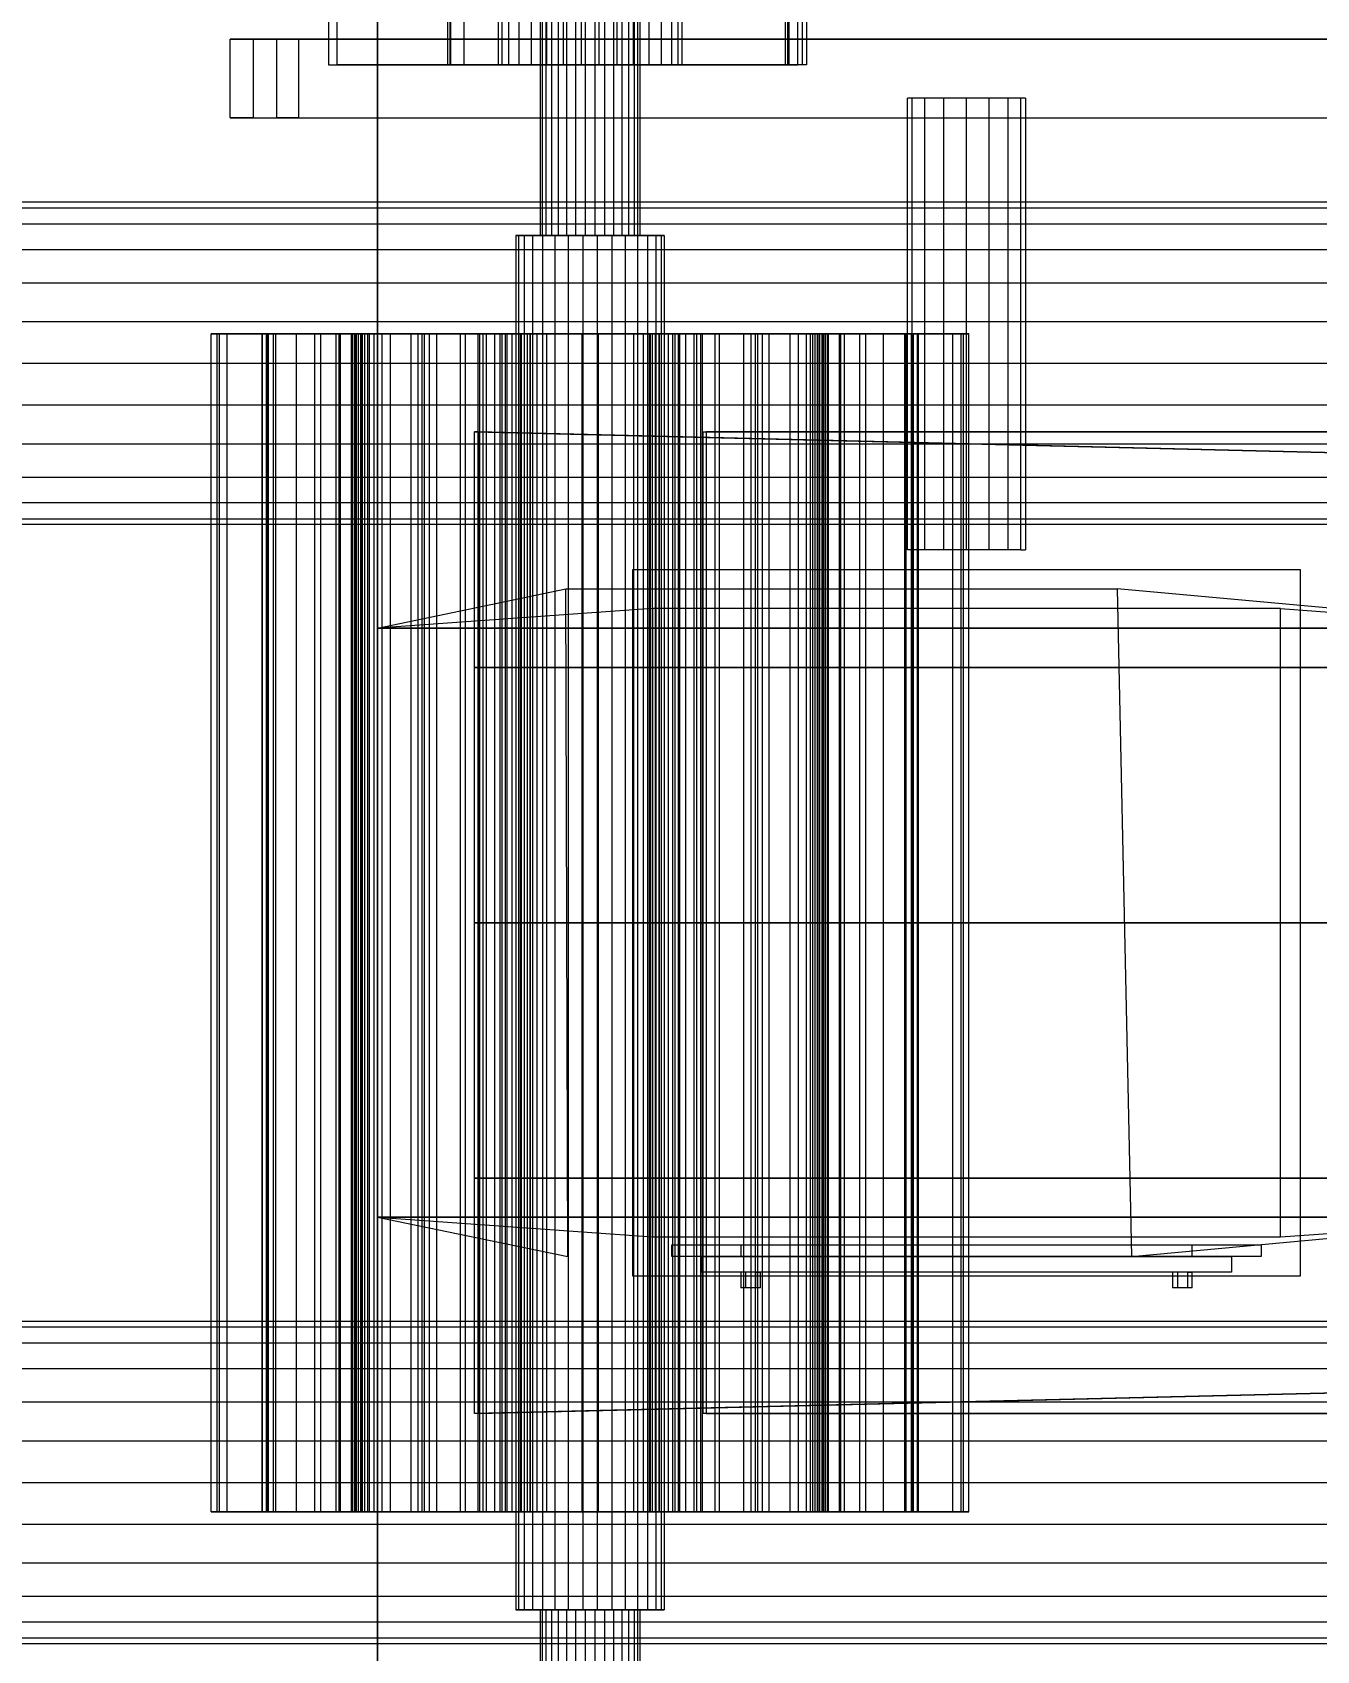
# Model space of a CAD drawing. Header units: millimetres. Extents: x -191664 to 191490, y -197311 to 10263.
# Drawn here: x 15994 to 16648, y -18371 to -17546 of the extents above; entities that cross this region are included whole.
import ezdxf

# ---------------------------------------------------------------- set-up
doc = ezdxf.new("R2010")
doc.units = ezdxf.units.MM
for name, color, linetype, lineweight in [('COTAS_INSTALACION_P', 30, 'Continuous', 0), ('superior_C02', 7, 'Continuous', 0), ('superior_mezcladora', 7, 'Continuous', 0), ('superior_mix-C02', 7, 'Continuous', 0)]:
    doc.layers.add(name, color=color, linetype=linetype, lineweight=lineweight)
doc.dimstyles.new('PLANTA_100', dxfattribs={"dimtxt": 250, "dimasz": 150, "dimexe": 150, "dimexo": 80, "dimgap": 100, "dimtad": 1, "dimtih": 1, "dimtoh": 1, "dimdec": 1, "dimdsep": 46, "dimcen": 0.09, "dimclrd": 1, "dimclre": 1, "dimclrt": 1, "dimadec": 0, "dimazin": 0, "dimtfac": 1, "dimtdec": 4, "dimtofl": 0, "dimtmove": 0, "dimatfit": 3, "dimfxl": 1, "dimtolj": 1, "dimtzin": 0, "dimarcsym": 0})

# ---------------------------------------------------------------- blocks, each defined once
blk = doc.blocks.new('*D5')
at = {"layer": 'COTAS_INSTALACION_P', "color": 1, "lineweight": -2, "transparency": 16777216}
for p, q in [((-1000, -18080), (-1000, -25850)), ((60117.12, -18080), (60117.12, -25850)), ((-850, -25700), (59967.12, -25700))]:
    blk.add_line(p, q, dxfattribs=at)
at = {"layer": 'COTAS_INSTALACION_P', "color": 1, "transparency": 16777216}
for points in [[(-850, -25675), (-850, -25725), (-1000, -25700)], [(59967.12, -25675), (59967.12, -25725), (60117.12, -25700)]]:
    blk.add_solid(points, dxfattribs=at)
at = {"layer": 'Defpoints', "color": 0, "transparency": 16777216}
for p in [(-1000, -18000), (60117.12, -18000), (60117.12, -25700)]:
    blk.add_point(p, dxfattribs=at)

msp = doc.modelspace()

# ---------------------------------------------------------------- linework, layer by layer
at = {"layer": 'superior_C02', "color": 9, "true_color": 0xb8c2c5}
for p, q in [((16252.38, -17500), (16252.38, -17650)), ((16253.38, -17500), (16253.38, -17650)), ((16255.25, -17500), (16255.25, -17650)), ((16258.09, -17500), (16258.09, -17650)), ((16261.55, -17500), (16261.55, -17650)), ((16265.79, -17500), (16265.79, -17650)), ((16270.31, -17500), (16270.31, -17650)), ((16275.32, -17500), (16275.32, -17650)), ((16280.21, -17500), (16280.21, -17650)), ((16285.22, -17500), (16285.22, -17650)), ((16289.74, -17500), (16289.74, -17650)), ((16293.98, -17500), (16293.98, -17650)), ((16297.44, -17500), (16297.44, -17650)), ((16300.28, -17500), (16300.28, -17650)), ((16302.15, -17650), (16302.15, -17500)), ((16303.15, -17500), (16303.15, -17650)), ((16241.42, -17650), (16239.94, -17650)), ((16239.94, -17650), (16244.21, -17650)), ((16239.94, -17650), (16239.94, -18350)), ((16248.44, -17650), (16241.42, -17650)), ((16241.42, -17650), (16241.42, -18350)), ((16244.21, -17650), (16253.6, -17650)), ((16244.21, -17650), (16244.21, -18350)), ((16259.92, -17650), (16248.44, -17650)), ((16248.44, -17650), (16248.44, -18350)), ((16255.25, -17650), (16252.38, -17650)), ((16252.38, -17650), (16253.38, -17650)), ((16253.38, -17650), (16258.09, -17650)), ((16253.6, -17650), (16266.66, -17650)), ((16253.6, -17650), (16253.6, -18350)), ((16261.55, -17650), (16255.25, -17650)), ((16258.09, -17650), (16265.79, -17650)), ((16274.12, -17650), (16259.92, -17650)), ((16259.92, -17650), (16259.92, -18350)), ((16270.31, -17650), (16261.55, -17650)), ((16265.79, -17650), (16275.32, -17650)), ((16266.66, -17650), (16281.41, -17650)), ((16266.66, -17650), (16266.66, -18350)), ((16280.21, -17650), (16270.31, -17650)), ((16288.87, -17650), (16274.12, -17650)), ((16274.12, -17650), (16274.12, -18350)), ((16275.32, -17650), (16285.22, -17650)), ((16289.74, -17650), (16280.21, -17650)), ((16281.41, -17650), (16295.61, -17650)), ((16281.41, -17650), (16281.41, -18350)), ((16285.22, -17650), (16293.98, -17650)), ((16301.93, -17650), (16288.87, -17650)), ((16288.87, -17650), (16288.87, -18350)), ((16297.44, -17650), (16289.74, -17650)), ((16293.98, -17650), (16300.28, -17650)), ((16295.61, -17650), (16307.09, -17650)), ((16295.61, -17650), (16295.61, -18350)), ((16302.15, -17650), (16297.44, -17650)), ((16300.28, -17650), (16303.15, -17650)), ((16311.31, -17650), (16301.93, -17650)), ((16301.93, -17650), (16301.93, -18350)), ((16303.15, -17650), (16302.15, -17650)), ((16307.09, -17650), (16314.11, -17650)), ((16307.09, -17650), (16307.09, -18350)), ((16315.59, -17650), (16311.31, -17650)), ((16311.31, -17650), (16311.31, -18350)), ((16314.11, -17650), (16315.59, -17650)), ((16314.11, -18350), (16314.11, -17650)), ((16315.59, -17650), (16315.59, -18350)), ((16244.21, -18350), (16239.94, -18350)), ((16239.94, -18350), (16241.42, -18350)), ((16241.42, -18350), (16248.44, -18350)), ((16253.6, -18350), (16244.21, -18350)), ((16248.44, -18350), (16259.92, -18350)), ((16253.38, -18350), (16252.38, -18350)), ((16252.38, -18350), (16255.25, -18350)), ((16252.38, -18350), (16252.38, -18500)), ((16258.09, -18350), (16253.38, -18350)), ((16253.38, -18350), (16253.38, -18500)), ((16266.66, -18350), (16253.6, -18350)), ((16255.25, -18350), (16261.55, -18350)), ((16255.25, -18350), (16255.25, -18500)), ((16265.79, -18350), (16258.09, -18350)), ((16258.09, -18350), (16258.09, -18500)), ((16259.92, -18350), (16274.12, -18350)), ((16261.55, -18350), (16270.31, -18350)), ((16261.55, -18350), (16261.55, -18500)), ((16275.32, -18350), (16265.79, -18350)), ((16265.79, -18350), (16265.79, -18500)), ((16281.41, -18350), (16266.66, -18350)), ((16270.31, -18350), (16280.21, -18350)), ((16270.31, -18350), (16270.31, -18500)), ((16274.12, -18350), (16288.87, -18350)), ((16285.22, -18350), (16275.32, -18350)), ((16275.32, -18350), (16275.32, -18500)), ((16280.21, -18350), (16289.74, -18350)), ((16280.21, -18350), (16280.21, -18500)), ((16295.61, -18350), (16281.41, -18350)), ((16293.98, -18350), (16285.22, -18350)), ((16285.22, -18350), (16285.22, -18500)), ((16288.87, -18350), (16301.93, -18350)), ((16289.74, -18350), (16297.44, -18350)), ((16289.74, -18350), (16289.74, -18500)), ((16300.28, -18350), (16293.98, -18350)), ((16293.98, -18350), (16293.98, -18500)), ((16307.09, -18350), (16295.61, -18350)), ((16297.44, -18350), (16302.15, -18350)), ((16297.44, -18350), (16297.44, -18500)), ((16303.15, -18350), (16300.28, -18350)), ((16300.28, -18350), (16300.28, -18500)), ((16301.93, -18350), (16311.31, -18350)), ((16302.15, -18350), (16303.15, -18350)), ((16302.15, -18500), (16302.15, -18350)), ((16303.15, -18350), (16303.15, -18500)), ((16314.11, -18350), (16307.09, -18350)), ((16311.31, -18350), (16315.59, -18350)), ((16315.59, -18350), (16314.11, -18350))]:
    msp.add_line(p, q, dxfattribs=at)
at = {"layer": 'superior_C02', "color": 43, "true_color": 0xd6b34e}
for p, q in [((16144.54, -17513), (16144.54, -17563)), ((16148.93, -17563), (16148.93, -17513)), ((16383.63, -17563), (16383.63, -17513)), ((16388.01, -17513), (16388.01, -17563)), ((16144.54, -17563), (16383.63, -17563)), ((16144.54, -17563), (16148.93, -17563)), ((16388.01, -17563), (16148.93, -17563)), ((16388.01, -17563), (16383.63, -17563))]:
    msp.add_line(p, q, dxfattribs=at)
at = {"layer": 'superior_C02', "color": 139, "true_color": 0x354b57}
for p, q in [((16205.14, -17513), (16205.14, -17563)), ((16206.89, -17563), (16206.89, -17513)), ((16377.28, -17563), (16377.28, -17513)), ((16379.03, -17513), (16379.03, -17563)), ((16094.52, -17550), (16106.21, -17550)), ((16094.52, -17590), (16094.52, -17550)), ((16664.68, -17550), (16094.52, -17550)), ((16106.21, -17550), (16106.21, -17590)), ((16106.21, -17550), (16676.37, -17550)), ((16118.21, -17550), (16129.27, -17550)), ((16118.21, -17590), (16118.21, -17550)), ((16701.24, -17550), (16118.21, -17550)), ((16129.27, -17550), (16129.27, -17590)), ((16129.27, -17550), (16712.3, -17550)), ((16205.14, -17563), (16377.28, -17563)), ((16205.14, -17563), (16206.89, -17563)), ((16379.03, -17563), (16206.89, -17563)), ((16379.03, -17563), (16377.28, -17563)), ((16106.21, -17590), (16094.52, -17590)), ((16094.52, -17590), (16664.68, -17590)), ((16106.21, -17590), (16676.37, -17590)), ((16129.27, -17590), (16118.21, -17590)), ((16118.21, -17590), (16701.24, -17590)), ((16129.27, -17590), (16712.3, -17590))]:
    msp.add_line(p, q, dxfattribs=at)
at = {"layer": 'superior_C02', "color": 145, "true_color": 0x3e8091}
for p, q in [((16206.31, -17513), (16206.31, -17563)), ((16213.61, -17563), (16213.61, -17513)), ((16378.45, -17563), (16378.45, -17513)), ((16385.75, -17513), (16385.75, -17563)), ((16206.31, -17563), (16378.45, -17563)), ((16206.31, -17563), (16213.61, -17563)), ((16385.75, -17563), (16213.61, -17563)), ((16385.75, -17563), (16378.45, -17563))]:
    msp.add_line(p, q, dxfattribs=at)
at = {"layer": 'superior_C02', "color": 147, "true_color": 0x24748b}
for p, q in [((16230.98, -17513), (16230.98, -17563)), ((16232.82, -17513), (16232.82, -17563)), ((16236.27, -17513), (16236.27, -17563)), ((16241.49, -17513), (16241.49, -17563)), ((16247.87, -17513), (16247.87, -17563)), ((16255.69, -17513), (16255.69, -17563)), ((16264.03, -17513), (16264.03, -17563)), ((16273.25, -17513), (16273.25, -17563)), ((16282.27, -17513), (16282.27, -17563)), ((16291.5, -17513), (16291.5, -17563)), ((16299.83, -17513), (16299.83, -17563)), ((16307.66, -17513), (16307.66, -17563)), ((16314.03, -17513), (16314.03, -17563)), ((16319.26, -17513), (16319.26, -17563)), ((16322.71, -17563), (16322.71, -17513)), ((16324.55, -17513), (16324.55, -17563)), ((16236.27, -17563), (16230.98, -17563)), ((16230.98, -17563), (16232.82, -17563)), ((16232.82, -17563), (16241.49, -17563)), ((16247.87, -17563), (16236.27, -17563)), ((16241.49, -17563), (16255.69, -17563)), ((16264.03, -17563), (16247.87, -17563)), ((16255.69, -17563), (16273.25, -17563)), ((16282.27, -17563), (16264.03, -17563)), ((16273.25, -17563), (16291.5, -17563)), ((16299.83, -17563), (16282.27, -17563)), ((16291.5, -17563), (16307.66, -17563)), ((16314.03, -17563), (16299.83, -17563)), ((16307.66, -17563), (16319.26, -17563)), ((16322.71, -17563), (16314.03, -17563)), ((16319.26, -17563), (16324.55, -17563)), ((16324.55, -17563), (16322.71, -17563))]:
    msp.add_line(p, q, dxfattribs=at)
at = {"layer": 'superior_C02', "color": 8, "true_color": 0x697a83}
for p, q in [((16088.82, -17700), (16084.77, -17700)), ((16084.77, -17700), (16110.55, -17700)), ((16084.77, -18300), (16084.77, -17700)), ((16113.08, -17700), (16087.7, -17700)), ((16087.7, -17700), (16092.96, -17700)), ((16087.7, -17700), (16087.7, -18300)), ((16114.05, -17700), (16088.82, -17700)), ((16088.82, -17700), (16088.82, -18300)), ((16092.96, -17700), (16117.64, -17700)), ((16092.96, -18300), (16092.96, -17700)), ((16110.55, -17700), (16114.05, -17700)), ((16110.55, -17700), (16110.55, -18300)), ((16111, -18300), (16111, -17700)), ((16111, -17700), (16159.72, -17700)), ((16111, -17700), (16113.25, -17700)), ((16117.64, -17700), (16113.08, -17700)), ((16113.08, -18300), (16113.08, -17700)), ((16161.97, -17700), (16113.25, -17700)), ((16113.25, -17700), (16113.25, -18300)), ((16161.54, -17700), (16113.73, -17700)), ((16113.73, -17700), (16113.73, -18300)), ((16116.65, -17700), (16113.73, -17700)), ((16114.05, -18300), (16114.05, -17700)), ((16116.65, -18300), (16116.65, -17700)), ((16116.65, -17700), (16164.47, -17700)), ((16117.64, -17700), (16117.64, -18300)), ((16140.58, -17700), (16128.3, -17700)), ((16128.3, -17700), (16148.26, -17700)), ((16128.3, -18300), (16128.3, -17700)), ((16156.23, -17700), (16137.5, -17700)), ((16137.5, -17700), (16150.66, -17700)), ((16137.5, -17700), (16137.5, -18300)), ((16158.9, -17700), (16140.58, -17700)), ((16140.58, -17700), (16140.58, -18300)), ((16148.26, -17700), (16158.9, -17700)), ((16148.26, -17700), (16148.26, -18300)), ((16150.04, -18300), (16150.04, -17700)), ((16150.04, -17700), (16186.6, -17700)), ((16150.04, -17700), (16156.86, -17700)), ((16150.66, -17700), (16167.63, -17700)), ((16150.66, -18300), (16150.66, -17700)), ((16167.63, -17700), (16156.23, -17700)), ((16156.23, -18300), (16156.23, -17700)), ((16193.42, -17700), (16156.86, -17700)), ((16156.86, -17700), (16156.86, -18300)), ((16163, -17700), (16157.84, -17700)), ((16157.84, -17700), (16160.84, -17700)), ((16157.84, -17700), (16157.84, -18300)), ((16192.26, -17700), (16158.15, -17700)), ((16158.15, -17700), (16158.15, -18300)), ((16165.47, -17700), (16158.15, -17700)), ((16158.9, -18300), (16158.9, -17700)), ((16159.72, -17700), (16159.72, -18300)), ((16161.97, -17700), (16159.72, -17700)), ((16160.84, -17700), (16171.82, -17700)), ((16160.84, -17700), (16160.84, -18300)), ((16161.54, -18300), (16161.54, -17700)), ((16161.54, -17700), (16164.47, -17700)), ((16161.97, -18300), (16161.97, -17700)), ((16175.99, -17700), (16163, -17700)), ((16163, -17700), (16163, -18300)), ((16164.47, -17700), (16164.47, -18300)), ((16165.47, -18300), (16165.47, -17700)), ((16165.47, -17700), (16199.57, -17700)), ((16167.63, -17700), (16167.63, -18300)), ((16171.82, -17700), (16190.01, -17700)), ((16171.82, -17700), (16171.82, -18300)), ((16195.92, -17700), (16175.99, -17700)), ((16175.99, -17700), (16175.99, -18300)), ((16186.6, -17700), (16186.6, -18300)), ((16193.42, -17700), (16186.6, -17700)), ((16190.01, -17700), (16214.19, -17700)), ((16190.01, -17700), (16190.01, -18300)), ((16192.26, -18300), (16192.26, -17700)), ((16192.26, -17700), (16199.57, -17700)), ((16193.42, -18300), (16193.42, -17700)), ((16221.42, -17700), (16195.92, -17700)), ((16195.92, -17700), (16195.92, -18300)), ((16199.57, -17700), (16199.57, -18300)), ((16229.09, -17700), (16211.88, -17700)), ((16211.88, -17700), (16220.68, -17700)), ((16211.88, -18300), (16211.88, -17700)), ((16214.19, -17700), (16242.69, -17700)), ((16214.19, -17700), (16214.19, -18300)), ((16220.68, -17700), (16235.59, -17700)), ((16220.68, -17700), (16220.68, -18300)), ((16250.76, -17700), (16221.42, -17700)), ((16221.42, -17700), (16221.42, -18300)), ((16223.3, -18300), (16223.3, -17700)), ((16223.3, -17700), (16237.91, -17700)), ((16223.3, -17700), (16232.86, -17700)), ((16231.95, -17700), (16224.89, -17700)), ((16224.89, -17700), (16242.42, -17700)), ((16224.89, -17700), (16224.89, -18300)), ((16235.59, -17700), (16229.09, -17700)), ((16229.09, -17700), (16229.09, -18300)), ((16247.14, -17700), (16231.95, -17700)), ((16231.95, -18300), (16231.95, -17700)), ((16247.47, -17700), (16232.86, -17700)), ((16232.86, -17700), (16232.86, -18300)), ((16245.89, -17700), (16234.63, -17700)), ((16234.63, -17700), (16234.63, -18300)), ((16244.38, -17700), (16234.63, -17700)), ((16235.59, -18300), (16235.59, -17700)), ((16237.91, -17700), (16237.91, -18300)), ((16247.47, -17700), (16237.91, -17700)), ((16242.42, -17700), (16247.14, -17700)), ((16242.42, -18300), (16242.42, -17700)), ((16242.69, -17700), (16273.59, -17700)), ((16242.69, -17700), (16242.69, -18300)), ((16244.38, -18300), (16244.38, -17700)), ((16244.38, -17700), (16255.63, -17700)), ((16245.89, -18300), (16245.89, -17700)), ((16245.89, -17700), (16255.63, -17700)), ((16247.14, -17700), (16247.14, -18300)), ((16247.47, -18300), (16247.47, -17700)), ((16281.94, -17700), (16250.76, -17700)), ((16250.76, -17700), (16250.76, -18300)), ((16255.63, -17700), (16255.63, -18300)), ((16273.59, -17700), (16304.77, -17700)), ((16273.59, -17700), (16273.59, -18300)), ((16312.84, -17700), (16281.94, -17700)), ((16281.94, -17700), (16281.94, -18300)), ((16311.15, -17700), (16299.9, -17700)), ((16299.9, -17700), (16299.9, -18300)), ((16309.64, -17700), (16299.9, -17700)), ((16304.77, -17700), (16334.11, -17700)), ((16304.77, -17700), (16304.77, -18300)), ((16308.05, -18300), (16308.05, -17700)), ((16308.05, -17700), (16322.67, -17700)), ((16308.05, -17700), (16317.62, -17700)), ((16313.11, -17700), (16308.39, -17700)), ((16308.39, -17700), (16323.58, -17700)), ((16308.39, -17700), (16308.39, -18300)), ((16309.64, -18300), (16309.64, -17700)), ((16309.64, -17700), (16320.9, -17700)), ((16311.15, -18300), (16311.15, -17700)), ((16311.15, -17700), (16320.9, -17700)), ((16341.34, -17700), (16312.84, -17700)), ((16312.84, -17700), (16312.84, -18300)), ((16330.64, -17700), (16313.11, -17700)), ((16313.11, -18300), (16313.11, -17700)), ((16332.23, -17700), (16317.62, -17700)), ((16317.62, -17700), (16317.62, -18300)), ((16319.94, -17700), (16326.44, -17700)), ((16334.85, -17700), (16319.94, -17700)), ((16319.94, -18300), (16319.94, -17700)), ((16320.9, -17700), (16320.9, -18300)), ((16322.67, -17700), (16322.67, -18300)), ((16332.23, -17700), (16322.67, -17700)), ((16323.58, -17700), (16330.64, -17700)), ((16323.58, -18300), (16323.58, -17700)), ((16326.44, -17700), (16343.65, -17700)), ((16326.44, -17700), (16326.44, -18300)), ((16330.64, -17700), (16330.64, -18300)), ((16332.23, -18300), (16332.23, -17700)), ((16334.11, -17700), (16359.61, -17700)), ((16334.11, -17700), (16334.11, -18300)), ((16343.65, -17700), (16334.85, -17700)), ((16334.85, -17700), (16334.85, -18300)), ((16365.52, -17700), (16341.34, -17700)), ((16341.34, -17700), (16341.34, -18300)), ((16343.65, -18300), (16343.65, -17700)), ((16390.06, -17700), (16355.96, -17700)), ((16355.96, -17700), (16355.96, -18300)), ((16363.27, -17700), (16355.96, -17700)), ((16359.61, -17700), (16379.54, -17700)), ((16359.61, -17700), (16359.61, -18300)), ((16362.11, -18300), (16362.11, -17700)), ((16362.11, -17700), (16398.67, -17700)), ((16362.11, -17700), (16368.93, -17700)), ((16363.27, -18300), (16363.27, -17700)), ((16363.27, -17700), (16397.37, -17700)), ((16383.71, -17700), (16365.52, -17700)), ((16365.52, -17700), (16365.52, -18300)), ((16405.49, -17700), (16368.93, -17700)), ((16368.93, -17700), (16368.93, -18300)), ((16379.54, -17700), (16392.53, -17700)), ((16379.54, -17700), (16379.54, -18300)), ((16394.69, -17700), (16383.71, -17700)), ((16383.71, -17700), (16383.71, -18300)), ((16404.87, -17700), (16387.9, -17700)), ((16387.9, -17700), (16399.3, -17700)), ((16387.9, -17700), (16387.9, -18300)), ((16390.06, -18300), (16390.06, -17700)), ((16390.06, -17700), (16397.37, -17700)), ((16438.88, -17700), (16391.06, -17700)), ((16391.06, -17700), (16391.06, -18300)), ((16393.99, -17700), (16391.06, -17700)), ((16392.53, -17700), (16397.69, -17700)), ((16392.53, -18300), (16392.53, -17700)), ((16393.56, -18300), (16393.56, -17700)), ((16393.56, -17700), (16442.28, -17700)), ((16393.56, -17700), (16395.81, -17700)), ((16393.99, -18300), (16393.99, -17700)), ((16393.99, -17700), (16441.8, -17700)), ((16397.69, -17700), (16394.69, -17700)), ((16394.69, -17700), (16394.69, -18300)), ((16444.53, -17700), (16395.81, -17700)), ((16395.81, -17700), (16395.81, -18300)), ((16396.63, -17700), (16414.95, -17700)), ((16407.27, -17700), (16396.63, -17700)), ((16396.63, -18300), (16396.63, -17700)), ((16397.37, -17700), (16397.37, -18300)), ((16397.69, -17700), (16397.69, -18300)), ((16398.67, -17700), (16398.67, -18300)), ((16405.49, -17700), (16398.67, -17700)), ((16399.3, -17700), (16418.03, -17700)), ((16399.3, -18300), (16399.3, -17700)), ((16418.03, -17700), (16404.87, -17700)), ((16404.87, -18300), (16404.87, -17700)), ((16405.49, -18300), (16405.49, -17700)), ((16427.23, -17700), (16407.27, -17700)), ((16407.27, -17700), (16407.27, -18300)), ((16414.95, -17700), (16427.23, -17700)), ((16414.95, -17700), (16414.95, -18300)), ((16418.03, -17700), (16418.03, -18300)), ((16427.23, -18300), (16427.23, -17700)), ((16462.57, -17700), (16437.89, -17700)), ((16437.89, -17700), (16442.45, -17700)), ((16437.89, -17700), (16437.89, -18300)), ((16438.88, -18300), (16438.88, -17700)), ((16438.88, -17700), (16441.8, -17700)), ((16441.47, -17700), (16466.71, -17700)), ((16444.98, -17700), (16441.47, -17700)), ((16441.47, -18300), (16441.47, -17700)), ((16441.8, -17700), (16441.8, -18300)), ((16442.28, -17700), (16442.28, -18300)), ((16444.53, -17700), (16442.28, -17700)), ((16442.45, -17700), (16467.83, -17700)), ((16442.45, -18300), (16442.45, -17700)), ((16444.53, -18300), (16444.53, -17700)), ((16470.75, -17700), (16444.98, -17700)), ((16444.98, -17700), (16444.98, -18300)), ((16467.83, -17700), (16462.57, -17700)), ((16462.57, -18300), (16462.57, -17700)), ((16466.71, -17700), (16470.75, -17700)), ((16466.71, -17700), (16466.71, -18300)), ((16467.83, -17700), (16467.83, -18300)), ((16470.75, -18300), (16470.75, -17700)), ((16110.55, -18300), (16084.77, -18300)), ((16084.77, -18300), (16088.82, -18300)), ((16092.96, -18300), (16087.7, -18300)), ((16087.7, -18300), (16113.08, -18300)), ((16088.82, -18300), (16114.05, -18300)), ((16117.64, -18300), (16092.96, -18300)), ((16114.05, -18300), (16110.55, -18300)), ((16159.72, -18300), (16111, -18300)), ((16113.25, -18300), (16111, -18300)), ((16113.08, -18300), (16117.64, -18300)), ((16113.25, -18300), (16161.97, -18300)), ((16113.73, -18300), (16161.54, -18300)), ((16113.73, -18300), (16116.65, -18300)), ((16164.47, -18300), (16116.65, -18300)), ((16148.26, -18300), (16128.3, -18300)), ((16128.3, -18300), (16140.58, -18300)), ((16150.66, -18300), (16137.5, -18300)), ((16137.5, -18300), (16156.23, -18300)), ((16140.58, -18300), (16158.9, -18300)), ((16158.9, -18300), (16148.26, -18300)), ((16186.6, -18300), (16150.04, -18300)), ((16156.86, -18300), (16150.04, -18300)), ((16167.63, -18300), (16150.66, -18300)), ((16156.23, -18300), (16167.63, -18300)), ((16156.86, -18300), (16193.42, -18300)), ((16160.84, -18300), (16157.84, -18300)), ((16157.84, -18300), (16163, -18300)), ((16158.15, -18300), (16192.26, -18300)), ((16158.15, -18300), (16165.47, -18300)), ((16159.72, -18300), (16161.97, -18300)), ((16171.82, -18300), (16160.84, -18300)), ((16164.47, -18300), (16161.54, -18300)), ((16163, -18300), (16175.99, -18300)), ((16199.57, -18300), (16165.47, -18300)), ((16190.01, -18300), (16171.82, -18300)), ((16175.99, -18300), (16195.92, -18300)), ((16186.6, -18300), (16193.42, -18300)), ((16214.19, -18300), (16190.01, -18300)), ((16199.57, -18300), (16192.26, -18300)), ((16195.92, -18300), (16221.42, -18300)), ((16220.68, -18300), (16211.88, -18300)), ((16211.88, -18300), (16229.09, -18300)), ((16242.69, -18300), (16214.19, -18300)), ((16235.59, -18300), (16220.68, -18300)), ((16221.42, -18300), (16250.76, -18300)), ((16237.91, -18300), (16223.3, -18300)), ((16232.86, -18300), (16223.3, -18300)), ((16242.42, -18300), (16224.89, -18300)), ((16224.89, -18300), (16231.95, -18300)), ((16229.09, -18300), (16235.59, -18300)), ((16231.95, -18300), (16247.14, -18300)), ((16232.86, -18300), (16247.47, -18300)), ((16234.63, -18300), (16245.89, -18300)), ((16234.63, -18300), (16244.38, -18300)), ((16237.91, -18300), (16247.47, -18300)), ((16247.14, -18300), (16242.42, -18300)), ((16273.59, -18300), (16242.69, -18300)), ((16255.63, -18300), (16244.38, -18300)), ((16255.63, -18300), (16245.89, -18300)), ((16250.76, -18300), (16281.94, -18300)), ((16304.77, -18300), (16273.59, -18300)), ((16281.94, -18300), (16312.84, -18300)), ((16299.9, -18300), (16311.15, -18300)), ((16299.9, -18300), (16309.64, -18300)), ((16334.11, -18300), (16304.77, -18300)), ((16322.67, -18300), (16308.05, -18300)), ((16317.62, -18300), (16308.05, -18300)), ((16323.58, -18300), (16308.39, -18300)), ((16308.39, -18300), (16313.11, -18300)), ((16320.9, -18300), (16309.64, -18300)), ((16320.9, -18300), (16311.15, -18300)), ((16312.84, -18300), (16341.34, -18300)), ((16313.11, -18300), (16330.64, -18300)), ((16317.62, -18300), (16332.23, -18300)), ((16319.94, -18300), (16334.85, -18300)), ((16326.44, -18300), (16319.94, -18300)), ((16322.67, -18300), (16332.23, -18300)), ((16330.64, -18300), (16323.58, -18300)), ((16343.65, -18300), (16326.44, -18300)), ((16359.61, -18300), (16334.11, -18300)), ((16334.85, -18300), (16343.65, -18300)), ((16341.34, -18300), (16365.52, -18300)), ((16355.96, -18300), (16390.06, -18300)), ((16355.96, -18300), (16363.27, -18300)), ((16379.54, -18300), (16359.61, -18300)), ((16398.67, -18300), (16362.11, -18300)), ((16368.93, -18300), (16362.11, -18300)), ((16397.37, -18300), (16363.27, -18300)), ((16365.52, -18300), (16383.71, -18300)), ((16368.93, -18300), (16405.49, -18300)), ((16392.53, -18300), (16379.54, -18300)), ((16383.71, -18300), (16394.69, -18300)), ((16399.3, -18300), (16387.9, -18300)), ((16387.9, -18300), (16404.87, -18300)), ((16397.37, -18300), (16390.06, -18300)), ((16391.06, -18300), (16438.88, -18300)), ((16391.06, -18300), (16393.99, -18300)), ((16397.69, -18300), (16392.53, -18300)), ((16442.28, -18300), (16393.56, -18300)), ((16395.81, -18300), (16393.56, -18300)), ((16441.8, -18300), (16393.99, -18300)), ((16394.69, -18300), (16397.69, -18300)), ((16395.81, -18300), (16444.53, -18300)), ((16396.63, -18300), (16407.27, -18300)), ((16414.95, -18300), (16396.63, -18300)), ((16398.67, -18300), (16405.49, -18300)), ((16418.03, -18300), (16399.3, -18300)), ((16404.87, -18300), (16418.03, -18300)), ((16407.27, -18300), (16427.23, -18300)), ((16427.23, -18300), (16414.95, -18300)), ((16442.45, -18300), (16437.89, -18300)), ((16437.89, -18300), (16462.57, -18300)), ((16441.8, -18300), (16438.88, -18300)), ((16441.47, -18300), (16444.98, -18300)), ((16466.71, -18300), (16441.47, -18300)), ((16442.28, -18300), (16444.53, -18300)), ((16467.83, -18300), (16442.45, -18300)), ((16444.98, -18300), (16470.75, -18300)), ((16462.57, -18300), (16467.83, -18300)), ((16470.75, -18300), (16466.71, -18300))]:
    msp.add_line(p, q, dxfattribs=at)
at = {"layer": 'superior_C02', "color": 139, "true_color": 0x345e4e}
for p, q in [((16219, -17870), (16219, -17750)), ((16219, -17750), (17117.24, -17771.7)), ((16220.74, -17750), (16219, -17750)), ((17118.98, -17771.7), (16220.74, -17750)), ((16220.74, -17750), (16220.74, -17870)), ((16219, -18000), (16219, -17870)), ((16219, -17870), (17137.24, -17870)), ((16220.74, -17870), (16219, -17870)), ((17138.98, -17870), (16220.74, -17870)), ((16220.74, -17870), (16220.74, -18000)), ((16219, -18130), (16219, -18000)), ((16219, -18000), (17137.24, -18000)), ((16220.74, -18000), (16219, -18000)), ((17138.98, -18000), (16220.74, -18000)), ((16220.74, -18000), (16220.74, -18130)), ((16219, -18250), (16219, -18130)), ((16219, -18130), (17137.24, -18130)), ((16220.74, -18130), (16219, -18130)), ((17138.98, -18130), (16220.74, -18130)), ((16220.74, -18130), (16220.74, -18250)), ((17117.24, -18228.3), (16219, -18250)), ((16220.74, -18250), (17118.98, -18228.3)), ((16220.74, -18250), (16219, -18250))]:
    msp.add_line(p, q, dxfattribs=at)
at = {"layer": 'superior_C02', "color": 251, "true_color": 0x586d65}
for p, q in [((16335.43, -18250), (16335.43, -17750)), ((16335.43, -17750), (25411.09, -17750)), ((16335.43, -17750), (16336.9, -17750)), ((25412.56, -17750), (16336.9, -17750)), ((16336.9, -17750), (16336.9, -18250)), ((25411.09, -18250), (16335.43, -18250)), ((16336.9, -18250), (16335.43, -18250)), ((16336.9, -18250), (25412.56, -18250))]:
    msp.add_line(p, q, dxfattribs=at)
at = {"layer": 'superior_mezcladora', "color": 253, "true_color": 0xa5a6aa}
for p, q in [((16169.53, -17375), (16169.53, -18625)), ((16169.53, -17850), (16169.53, -17375)), ((16744.53, -17850), (16169.53, -17850)), ((16169.53, -18625), (16169.53, -18150)), ((16169.53, -18150), (16744.53, -18150))]:
    msp.add_line(p, q, dxfattribs=at)
at = {"layer": 'superior_mezcladora', "color": 250, "true_color": 0x33393d}
for p, q in [((16441.81, -17580), (16439.53, -17580)), ((16439.53, -17810), (16439.53, -17580)), ((16448.32, -17580), (16441.81, -17580)), ((16441.81, -17810), (16441.81, -17580)), ((16458.05, -17580), (16448.32, -17580)), ((16448.32, -17810), (16448.32, -17580)), ((16469.53, -17580), (16458.05, -17580)), ((16458.05, -17810), (16458.05, -17580)), ((16481.01, -17580), (16469.53, -17580)), ((16469.53, -17810), (16469.53, -17580)), ((16490.74, -17580), (16481.01, -17580)), ((16481.01, -17810), (16481.01, -17580)), ((16497.24, -17580), (16490.74, -17580)), ((16490.74, -17810), (16490.74, -17580)), ((16499.53, -17580), (16497.24, -17580)), ((16497.24, -17810), (16497.24, -17580)), ((16499.53, -17580), (16499.53, -17810)), ((16441.81, -17810), (16439.53, -17810)), ((16448.32, -17810), (16441.81, -17810)), ((16458.05, -17810), (16448.32, -17810)), ((16469.53, -17810), (16458.05, -17810)), ((16481.01, -17810), (16469.53, -17810)), ((16490.74, -17810), (16481.01, -17810)), ((16497.24, -17810), (16490.74, -17810)), ((16497.24, -17810), (16499.53, -17810))]:
    msp.add_line(p, q, dxfattribs=at)
at = {"layer": 'superior_mezcladora', "color": 254, "true_color": 0xdce0df}
for p, q in [((16929.53, -17633), (10409.53, -17633)), ((10409.53, -17635.79), (16929.53, -17635.79)), ((10409.53, -17643.99), (16929.53, -17643.99)), ((10409.53, -17657.02), (16929.53, -17657.02)), ((10409.53, -17674), (16929.53, -17674)), ((10409.53, -17693.78), (16929.53, -17693.78)), ((10409.53, -17715), (16929.53, -17715)), ((10409.53, -17736.22), (16929.53, -17736.22)), ((10409.53, -17756), (16929.53, -17756)), ((10409.53, -17772.98), (16929.53, -17772.98)), ((10409.53, -17786.01), (16929.53, -17786.01)), ((10409.53, -17794.21), (16929.53, -17794.21)), ((10409.53, -17797), (16929.53, -17797)), ((16929.53, -18203), (10409.53, -18203)), ((10409.53, -18205.79), (16929.53, -18205.79)), ((10409.53, -18213.99), (16929.53, -18213.99)), ((10409.53, -18227.02), (16929.53, -18227.02)), ((10409.53, -18244), (16929.53, -18244)), ((10409.53, -18263.78), (16929.53, -18263.78)), ((10409.53, -18285), (16929.53, -18285)), ((10409.53, -18306.22), (16929.53, -18306.22)), ((10409.53, -18326), (16929.53, -18326)), ((10409.53, -18342.98), (16929.53, -18342.98)), ((10409.53, -18356.01), (16929.53, -18356.01)), ((10409.53, -18364.21), (16929.53, -18364.21)), ((10409.53, -18367), (16929.53, -18367))]:
    msp.add_line(p, q, dxfattribs=at)
at = {"layer": 'superior_mezcladora', "color": 9, "true_color": 0xc6c9c8}
for p, q in [((16299.53, -18180), (16299.53, -17820)), ((16299.53, -17820), (16639.53, -17820)), ((16639.53, -17820), (16639.53, -18180)), ((16639.53, -18180), (16299.53, -18180))]:
    msp.add_line(p, q, dxfattribs=at)
at = {"layer": 'superior_mezcladora', "color": 252, "true_color": 0x8b8c91}
for p, q in [((16309.53, -17840), (16169.53, -17850)), ((16629.53, -17840), (16309.53, -17840)), ((16309.53, -17840), (16309.53, -18160)), ((16629.53, -18160), (16629.53, -17840)), ((16629.53, -17840), (16769.53, -17850)), ((16169.53, -17850), (16769.53, -17850)), ((16169.53, -18150), (16169.53, -17850)), ((16769.53, -18150), (16169.53, -18150)), ((16169.53, -18150), (16309.53, -18160)), ((16629.53, -18160), (16769.53, -18150)), ((16309.53, -18160), (16629.53, -18160))]:
    msp.add_line(p, q, dxfattribs=at)
at = {"layer": 'superior_mix-C02', "color": 252, "true_color": 0x85969e}
for p, q in [((16169.53, -17850), (16265.47, -17830)), ((16265.47, -17830), (16546.23, -17830)), ((16266.51, -18170), (16265.47, -17830)), ((16769.53, -17850), (16546.23, -17830)), ((16546.23, -17830), (16553.56, -18170)), ((16769.53, -17850), (16169.53, -17850)), ((16169.53, -17850), (16169.53, -18150)), ((16169.53, -18150), (16266.51, -18170)), ((16553.56, -18170), (16769.53, -18150))]:
    msp.add_line(p, q, dxfattribs=at)
at = {"layer": 'superior_mix-C02', "color": 253, "true_color": 0xa6b3ba}
for p, q in [((16319.53, -18170), (16319.53, -18164)), ((16319.53, -18164), (16354.53, -18164)), ((16319.53, -18164), (16619.53, -18164)), ((16354.53, -18164), (16354.53, -18170)), ((16584.53, -18170), (16584.53, -18164)), ((16584.53, -18164), (16619.53, -18164)), ((16619.53, -18164), (16619.53, -18170)), ((16354.53, -18170), (16319.53, -18170)), ((16619.53, -18170), (16319.53, -18170)), ((16619.53, -18170), (16584.53, -18170))]:
    msp.add_line(p, q, dxfattribs=at)
at = {"layer": 'superior_mix-C02', "color": 8, "true_color": 0x667e8b}
for p, q in [((16334.53, -18178), (16334.53, -18170)), ((16334.53, -18170), (16604.53, -18170)), ((16604.53, -18170), (16604.53, -18178)), ((16604.53, -18178), (16334.53, -18178))]:
    msp.add_line(p, q, dxfattribs=at)
at = {"layer": 'superior_mix-C02', "color": 9, "true_color": 0xc1c8cb}
for p, q in [((16357.03, -18178), (16354.53, -18178)), ((16354.53, -18178), (16354.53, -18186)), ((16362.03, -18178), (16357.03, -18178)), ((16357.03, -18178), (16357.03, -18186)), ((16362.03, -18178), (16364.53, -18178)), ((16362.03, -18178), (16362.03, -18186)), ((16364.53, -18186), (16364.53, -18178)), ((16577.03, -18178), (16574.53, -18178)), ((16574.53, -18178), (16574.53, -18186)), ((16582.03, -18178), (16577.03, -18178)), ((16577.03, -18178), (16577.03, -18186)), ((16582.03, -18178), (16584.53, -18178)), ((16582.03, -18178), (16582.03, -18186)), ((16584.53, -18186), (16584.53, -18178)), ((16357.03, -18186), (16354.53, -18186)), ((16362.03, -18186), (16357.03, -18186)), ((16364.53, -18186), (16362.03, -18186)), ((16577.03, -18186), (16574.53, -18186)), ((16582.03, -18186), (16577.03, -18186)), ((16584.53, -18186), (16582.03, -18186))]:
    msp.add_line(p, q, dxfattribs=at)

# ---------------------------------------------------------------- dimensions: what is measured, and where the dimension line sits
at = {"layer": 'COTAS_INSTALACION_P'}
dim = msp.add_aligned_dim(p1=(-1000, -18000), p2=(60117.12, -18000), distance=-7700, text='<> P', dimstyle='PLANTA_100', dxfattribs=at)
dim.commit()
dim.dimension.update_dxf_attribs({"geometry": '*D5', "text_midpoint": (29558.56, -25700)})

doc.saveas('drawing.dxf')
